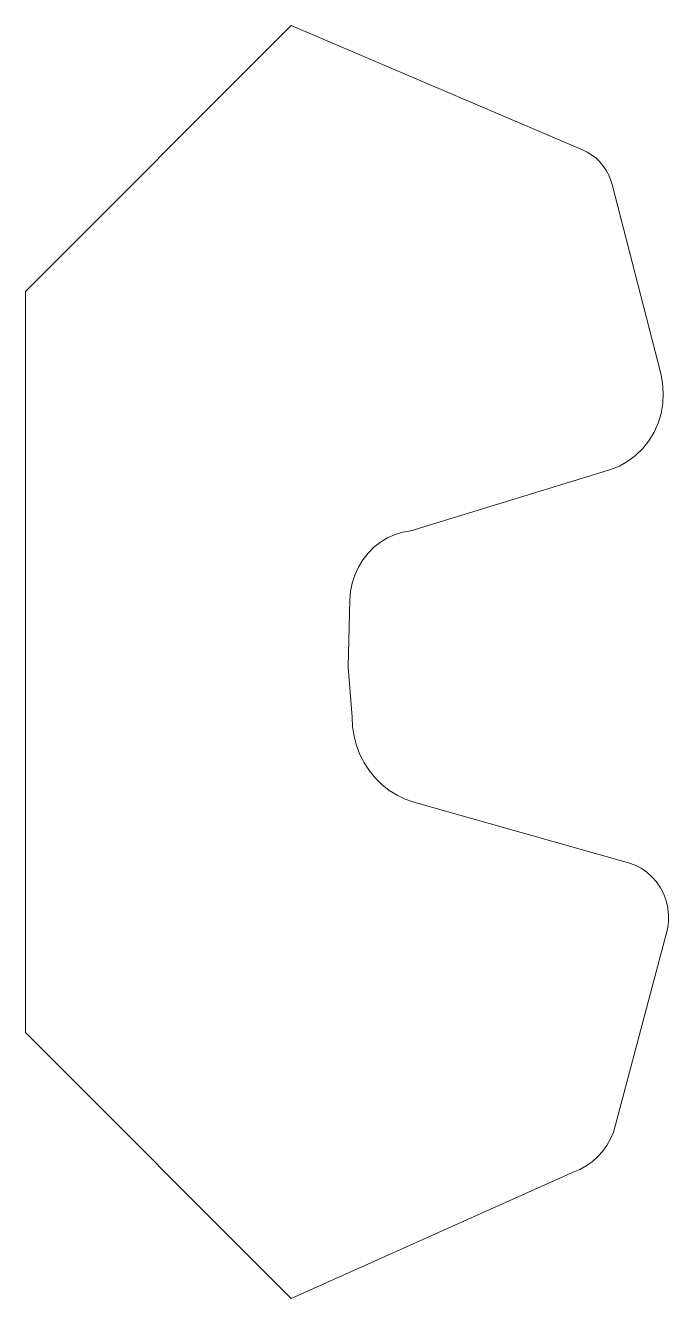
# Model space of a CAD drawing. Header units: inches. Extents: x 3 to 151, y 2 to 295.
import ezdxf

# ---------------------------------------------------------------- set-up
doc = ezdxf.new("R2010")
doc.units = ezdxf.units.IN
doc.header["$MEASUREMENT"] = 0

# ---------------------------------------------------------------- blocks, each defined once
blk = doc.blocks.new('block 2')
at = {"lineweight": 0}
blk.add_lwpolyline([(151.22, 91.89), (151.38, 90.42)], dxfattribs=at)
blk = doc.blocks.new('block 3')
at = {"lineweight": 0}
blk.add_lwpolyline([(151.38, 90.42), (151.37, 88.77)], dxfattribs=at)
blk = doc.blocks.new('block 4')
at = {"lineweight": 0}
blk.add_lwpolyline([(151.37, 88.77), (151.22, 87.61)], dxfattribs=at)
blk = doc.blocks.new('block 5')
at = {"lineweight": 0}
blk.add_lwpolyline([(151.22, 87.61), (151.16, 87.14)], dxfattribs=at)
blk = doc.blocks.new('block 6')
at = {"lineweight": 0}
blk.add_lwpolyline([(151.16, 87.14), (139.2, 42.09)], dxfattribs=at)
blk = doc.blocks.new('block 7')
at = {"lineweight": 0}
blk.add_lwpolyline([(139.2, 42.09), (138.68, 40.44)], dxfattribs=at)
blk = doc.blocks.new('block 8')
at = {"lineweight": 0}
blk.add_lwpolyline([(138.68, 40.44), (138, 38.86)], dxfattribs=at)
blk = doc.blocks.new('block 9')
at = {"lineweight": 0}
blk.add_lwpolyline([(138, 38.86), (137.16, 37.37)], dxfattribs=at)
blk = doc.blocks.new('block 10')
at = {"lineweight": 0}
blk.add_lwpolyline([(137.16, 37.37), (136.16, 35.99)], dxfattribs=at)
blk = doc.blocks.new('block 11')
at = {"lineweight": 0}
blk.add_lwpolyline([(136.16, 35.99), (135.03, 34.73)], dxfattribs=at)
blk = doc.blocks.new('block 12')
at = {"lineweight": 0}
blk.add_lwpolyline([(135.03, 34.73), (133.78, 33.61)], dxfattribs=at)
blk = doc.blocks.new('block 13')
at = {"lineweight": 0}
blk.add_lwpolyline([(133.78, 33.61), (132.41, 32.64)], dxfattribs=at)
blk = doc.blocks.new('block 14')
at = {"lineweight": 0}
blk.add_lwpolyline([(132.41, 32.64), (130.95, 31.84)], dxfattribs=at)
blk = doc.blocks.new('block 15')
at = {"lineweight": 0}
blk.add_lwpolyline([(130.95, 31.84), (129.42, 31.21)], dxfattribs=at)
blk = doc.blocks.new('block 16')
at = {"lineweight": 0}
blk.add_lwpolyline([(129.42, 31.21), (64.52, 2.12)], dxfattribs=at)
blk = doc.blocks.new('block 17')
at = {"lineweight": 0}
blk.add_lwpolyline([(64.52, 2.12), (3.34, 63.3)], dxfattribs=at)
blk = doc.blocks.new('block 18')
at = {"lineweight": 0}
blk.add_lwpolyline([(3.34, 63.3), (3.34, 233.86)], dxfattribs=at)
blk = doc.blocks.new('block 19')
at = {"lineweight": 0}
blk.add_lwpolyline([(3.34, 233.86), (64.52, 295.04)], dxfattribs=at)
blk = doc.blocks.new('block 20')
at = {"lineweight": 0}
blk.add_lwpolyline([(64.52, 295.04), (131.59, 266.41)], dxfattribs=at)
blk = doc.blocks.new('block 21')
at = {"lineweight": 0}
blk.add_lwpolyline([(131.59, 266.41), (132.66, 265.91)], dxfattribs=at)
blk = doc.blocks.new('block 22')
at = {"lineweight": 0}
blk.add_lwpolyline([(132.66, 265.91), (133.67, 265.29)], dxfattribs=at)
blk = doc.blocks.new('block 23')
at = {"lineweight": 0}
blk.add_lwpolyline([(133.67, 265.29), (134.61, 264.56)], dxfattribs=at)
blk = doc.blocks.new('block 24')
at = {"lineweight": 0}
blk.add_lwpolyline([(134.61, 264.56), (135.48, 263.74)], dxfattribs=at)
blk = doc.blocks.new('block 25')
at = {"lineweight": 0}
blk.add_lwpolyline([(135.48, 263.74), (136.27, 262.82)], dxfattribs=at)
blk = doc.blocks.new('block 26')
at = {"lineweight": 0}
blk.add_lwpolyline([(136.27, 262.82), (136.95, 261.82)], dxfattribs=at)
blk = doc.blocks.new('block 27')
at = {"lineweight": 0}
blk.add_lwpolyline([(136.95, 261.82), (137.54, 260.76)], dxfattribs=at)
blk = doc.blocks.new('block 28')
at = {"lineweight": 0}
blk.add_lwpolyline([(137.54, 260.76), (138.02, 259.63)], dxfattribs=at)
blk = doc.blocks.new('block 29')
at = {"lineweight": 0}
blk.add_lwpolyline([(138.02, 259.63), (138.39, 258.46)], dxfattribs=at)
blk = doc.blocks.new('block 30')
at = {"lineweight": 0}
blk.add_lwpolyline([(138.39, 258.46), (149.58, 215)], dxfattribs=at)
blk = doc.blocks.new('block 31')
at = {"lineweight": 0}
blk.add_lwpolyline([(149.58, 215), (150.02, 212.72)], dxfattribs=at)
blk = doc.blocks.new('block 32')
at = {"lineweight": 0}
blk.add_lwpolyline([(150.02, 212.72), (150.18, 210.39)], dxfattribs=at)
blk = doc.blocks.new('block 33')
at = {"lineweight": 0}
blk.add_lwpolyline([(150.18, 210.39), (150.06, 208.06)], dxfattribs=at)
blk = doc.blocks.new('block 34')
at = {"lineweight": 0}
blk.add_lwpolyline([(150.06, 208.06), (149.66, 205.77)], dxfattribs=at)
blk = doc.blocks.new('block 35')
at = {"lineweight": 0}
blk.add_lwpolyline([(149.66, 205.77), (148.98, 203.55)], dxfattribs=at)
blk = doc.blocks.new('block 36')
at = {"lineweight": 0}
blk.add_lwpolyline([(148.98, 203.55), (148.04, 201.44)], dxfattribs=at)
blk = doc.blocks.new('block 37')
at = {"lineweight": 0}
blk.add_lwpolyline([(148.04, 201.44), (146.85, 199.48)], dxfattribs=at)
blk = doc.blocks.new('block 38')
at = {"lineweight": 0}
blk.add_lwpolyline([(146.85, 199.48), (145.43, 197.69)], dxfattribs=at)
blk = doc.blocks.new('block 39')
at = {"lineweight": 0}
blk.add_lwpolyline([(145.43, 197.69), (143.81, 196.11)], dxfattribs=at)
blk = doc.blocks.new('block 40')
at = {"lineweight": 0}
blk.add_lwpolyline([(143.81, 196.11), (142.01, 194.76)], dxfattribs=at)
blk = doc.blocks.new('block 41')
at = {"lineweight": 0}
blk.add_lwpolyline([(142.01, 194.76), (140.06, 193.67)], dxfattribs=at)
blk = doc.blocks.new('block 42')
at = {"lineweight": 0}
blk.add_lwpolyline([(140.06, 193.67), (138, 192.85)], dxfattribs=at)
blk = doc.blocks.new('block 43')
at = {"lineweight": 0}
blk.add_lwpolyline([(138, 192.85), (136.34, 192.37)], dxfattribs=at)
blk = doc.blocks.new('block 44')
at = {"lineweight": 0}
blk.add_lwpolyline([(136.34, 192.37), (92.08, 178.8)], dxfattribs=at)
blk = doc.blocks.new('block 45')
at = {"lineweight": 0}
blk.add_lwpolyline([(92.08, 178.8), (90.22, 178.48)], dxfattribs=at)
blk = doc.blocks.new('block 46')
at = {"lineweight": 0}
blk.add_lwpolyline([(90.22, 178.48), (88.42, 177.93)], dxfattribs=at)
blk = doc.blocks.new('block 47')
at = {"lineweight": 0}
blk.add_lwpolyline([(88.42, 177.93), (86.69, 177.15)], dxfattribs=at)
blk = doc.blocks.new('block 48')
at = {"lineweight": 0}
blk.add_lwpolyline([(86.69, 177.15), (85.07, 176.16)], dxfattribs=at)
blk = doc.blocks.new('block 49')
at = {"lineweight": 0}
blk.add_lwpolyline([(85.07, 176.16), (83.56, 174.97)], dxfattribs=at)
blk = doc.blocks.new('block 50')
at = {"lineweight": 0}
blk.add_lwpolyline([(83.56, 174.97), (82.21, 173.6)], dxfattribs=at)
blk = doc.blocks.new('block 51')
at = {"lineweight": 0}
blk.add_lwpolyline([(82.21, 173.6), (81.01, 172.06)], dxfattribs=at)
blk = doc.blocks.new('block 52')
at = {"lineweight": 0}
blk.add_lwpolyline([(81.01, 172.06), (80, 170.39)], dxfattribs=at)
blk = doc.blocks.new('block 53')
at = {"lineweight": 0}
blk.add_lwpolyline([(80, 170.39), (79.19, 168.6)], dxfattribs=at)
blk = doc.blocks.new('block 54')
at = {"lineweight": 0}
blk.add_lwpolyline([(79.19, 168.6), (78.58, 166.72)], dxfattribs=at)
blk = doc.blocks.new('block 55')
at = {"lineweight": 0}
blk.add_lwpolyline([(78.58, 166.72), (78.19, 164.78)], dxfattribs=at)
blk = doc.blocks.new('block 56')
at = {"lineweight": 0}
blk.add_lwpolyline([(78.19, 164.78), (78.03, 162.8)], dxfattribs=at)
blk = doc.blocks.new('block 57')
at = {"lineweight": 0}
blk.add_lwpolyline([(78.03, 162.8), (77.61, 147.36)], dxfattribs=at)
blk = doc.blocks.new('block 58')
at = {"lineweight": 0}
blk.add_lwpolyline([(77.61, 147.36), (78.52, 135.87)], dxfattribs=at)
blk = doc.blocks.new('block 59')
at = {"lineweight": 0}
blk.add_lwpolyline([(78.52, 135.87), (78.65, 133.67)], dxfattribs=at)
blk = doc.blocks.new('block 60')
at = {"lineweight": 0}
blk.add_lwpolyline([(78.65, 133.67), (78.99, 131.49)], dxfattribs=at)
blk = doc.blocks.new('block 61')
at = {"lineweight": 0}
blk.add_lwpolyline([(78.99, 131.49), (79.56, 129.36)], dxfattribs=at)
blk = doc.blocks.new('block 62')
at = {"lineweight": 0}
blk.add_lwpolyline([(79.56, 129.36), (80.35, 127.31)], dxfattribs=at)
blk = doc.blocks.new('block 63')
at = {"lineweight": 0}
blk.add_lwpolyline([(80.35, 127.31), (80.77, 126.48)], dxfattribs=at)
blk = doc.blocks.new('block 64')
at = {"lineweight": 0}
blk.add_lwpolyline([(80.77, 126.48), (81.34, 125.37)], dxfattribs=at)
blk = doc.blocks.new('block 65')
at = {"lineweight": 0}
blk.add_lwpolyline([(81.34, 125.37), (82.52, 123.55)], dxfattribs=at)
blk = doc.blocks.new('block 66')
at = {"lineweight": 0}
blk.add_lwpolyline([(82.52, 123.55), (83.89, 121.88)], dxfattribs=at)
blk = doc.blocks.new('block 67')
at = {"lineweight": 0}
blk.add_lwpolyline([(83.89, 121.88), (85.41, 120.37)], dxfattribs=at)
blk = doc.blocks.new('block 68')
at = {"lineweight": 0}
blk.add_lwpolyline([(85.41, 120.37), (87.09, 119.05)], dxfattribs=at)
blk = doc.blocks.new('block 69')
at = {"lineweight": 0}
blk.add_lwpolyline([(87.09, 119.05), (88.89, 117.92)], dxfattribs=at)
blk = doc.blocks.new('block 70')
at = {"lineweight": 0}
blk.add_lwpolyline([(88.89, 117.92), (90.79, 117.01)], dxfattribs=at)
blk = doc.blocks.new('block 71')
at = {"lineweight": 0}
blk.add_lwpolyline([(90.79, 117.01), (92.78, 116.33)], dxfattribs=at)
blk = doc.blocks.new('block 72')
at = {"lineweight": 0}
blk.add_lwpolyline([(92.78, 116.33), (142.2, 102.38)], dxfattribs=at)
blk = doc.blocks.new('block 73')
at = {"lineweight": 0}
blk.add_lwpolyline([(142.2, 102.38), (143.68, 101.86)], dxfattribs=at)
blk = doc.blocks.new('block 74')
at = {"lineweight": 0}
blk.add_lwpolyline([(143.68, 101.86), (145.08, 101.14)], dxfattribs=at)
blk = doc.blocks.new('block 75')
at = {"lineweight": 0}
blk.add_lwpolyline([(145.08, 101.14), (146.38, 100.25)], dxfattribs=at)
blk = doc.blocks.new('block 76')
at = {"lineweight": 0}
blk.add_lwpolyline([(146.38, 100.25), (147.57, 99.19)], dxfattribs=at)
blk = doc.blocks.new('block 77')
at = {"lineweight": 0}
blk.add_lwpolyline([(147.57, 99.19), (148.63, 97.98)], dxfattribs=at)
blk = doc.blocks.new('block 78')
at = {"lineweight": 0}
blk.add_lwpolyline([(148.63, 97.98), (149.53, 96.64)], dxfattribs=at)
blk = doc.blocks.new('block 79')
at = {"lineweight": 0}
blk.add_lwpolyline([(149.53, 96.64), (150.27, 95.19)], dxfattribs=at)
blk = doc.blocks.new('block 80')
at = {"lineweight": 0}
blk.add_lwpolyline([(150.27, 95.19), (150.83, 93.65)], dxfattribs=at)
blk = doc.blocks.new('block 81')
at = {"lineweight": 0}
blk.add_lwpolyline([(150.83, 93.65), (151.2, 92.05)], dxfattribs=at)
blk = doc.blocks.new('block 82')
at = {"lineweight": 0}
blk.add_lwpolyline([(151.2, 92.05), (151.22, 91.89)], dxfattribs=at)

msp = doc.modelspace()

# ---------------------------------------------------------------- block references
for name in ['block 19', 'block 20', 'block 21', 'block 22', 'block 23', 'block 24', 'block 25', 'block 26', 'block 27', 'block 28', 'block 29', 'block 30', 'block 18', 'block 31', 'block 32', 'block 34', 'block 33', 'block 35', 'block 36', 'block 38', 'block 37', 'block 39', 'block 42', 'block 41', 'block 40', 'block 44', 'block 43', 'block 45', 'block 49', 'block 48', 'block 47', 'block 46', 'block 51', 'block 50', 'block 53', 'block 52', 'block 54', 'block 56', 'block 55', 'block 57', 'block 58', 'block 59', 'block 60', 'block 61', 'block 62', 'block 63', 'block 64', 'block 65', 'block 66', 'block 67', 'block 68', 'block 69', 'block 70', 'block 71', 'block 72', 'block 73', 'block 74', 'block 75', 'block 76', 'block 77', 'block 78', 'block 79', 'block 80', 'block 81', 'block 82', 'block 2', 'block 4', 'block 3', 'block 6', 'block 5', 'block 17', 'block 7', 'block 9', 'block 8', 'block 11', 'block 10', 'block 14', 'block 13', 'block 12', 'block 16', 'block 15']:
    msp.add_blockref(name, (0, 0))

doc.saveas('drawing.dxf')
